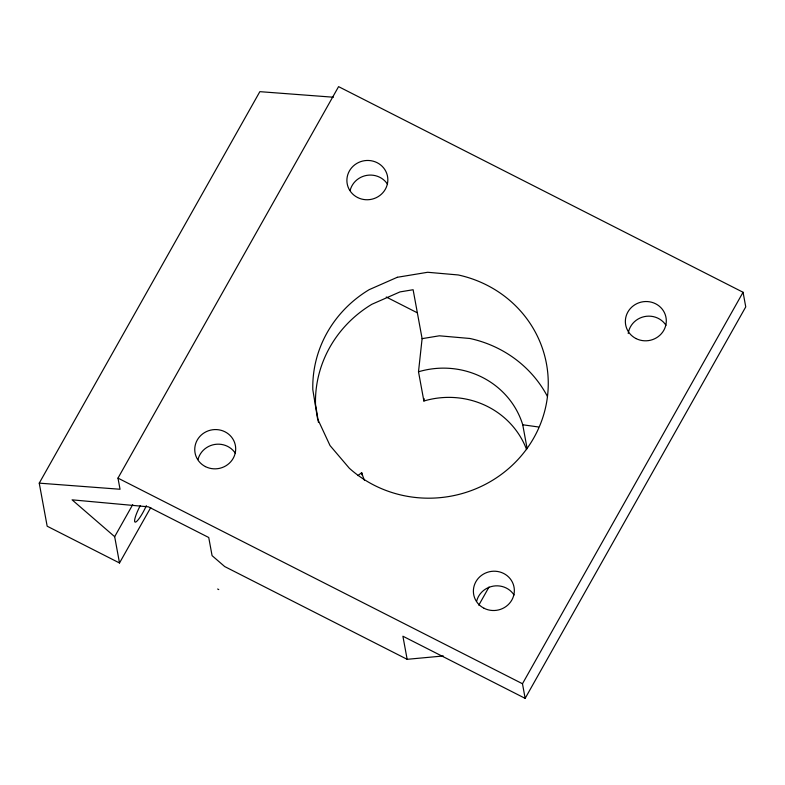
<?xml version="1.0" encoding="UTF-8"?>
<svg xmlns="http://www.w3.org/2000/svg" width="785" height="785" viewBox="0 0 785 785"><rect width="100%" height="100%" fill="white"/><g stroke="black" fill="none" stroke-linecap="round" stroke-linejoin="round"><path stroke-width="1.18" d="M526.617 449.599A84.074 80.462 -10.4 0 0 423.88 401.017L418.503 371.776L422.104 338.649L413.116 289.734L399.977 291.912L371.874 304.276A117.907 112.834 -10.4 0 0 315.501 404.324L318.474 422.507M423.88 401.017L424.135 398.652M150.769 507.512L119.506 562.982L47.169 526.205L39.25 483.148L259.845 91.659L333.389 97.222M39.25 483.148L120.036 489.251L117.985 478.114L338.58 86.635L743.061 292.265L745.75 306.886L525.155 698.365L402.901 636.213L407.15 659.312L443.319 655.966M119.506 562.982L114.669 536.675L132.704 504.667M478.781 605.186L488.996 587.062M525.155 698.365L522.476 683.745L743.061 292.265M357.931 475.592L361.659 472.668A84.074 80.462 -10.4 0 0 364.485 480.351M422.104 338.649L439.335 335.803L469.901 338.482A117.907 112.834 -10.4 0 1 547.479 396.533M418.503 371.776A84.074 80.462 -10.4 0 1 522.741 424.773L538.343 426.962M386.249 297.015L417.365 312.832M117.985 478.114L522.476 683.745M407.15 659.312L224.706 566.564L212.078 555.643L208.741 537.509L148.404 506.835L72.092 499.839L114.669 536.675M217.641 589.015L218.76 589.584M522.741 424.773L527.039 448.156M361.659 472.668L362.091 475.003M146.353 505.648A15.376 2.777 -63.1 0 1 135.275 522.143A15.376 2.777 -63.1 0 1 140.221 505.736M628.216 333.497A20.508 19.625 -10.4 0 1 644.299 316.63A20.508 19.625 -10.4 0 1 665.994 325.294M476.652 601.163A20.508 19.625 -10.4 0 1 493.392 586.11A20.508 19.625 -10.4 0 1 514.038 594.981M198.006 459.5A20.508 19.625 -10.4 0 1 214.737 444.457A20.508 19.625 -10.4 0 1 235.382 453.328M350.149 190.402A20.508 19.625 -10.4 0 1 366.889 175.359A20.508 19.625 -10.4 0 1 387.535 184.23M397.288 277.291L369.195 289.655A117.907 112.834 -10.4 0 0 312.813 389.703L317.572 418.778L330.024 445.556L349.315 468.223A117.907 112.834 -10.4 0 0 533.888 437.745A117.907 112.834 -10.4 0 0 458.224 274.956L427.658 272.277L397.288 277.291M484.06 608.267A20.508 19.625 -10.4 0 0 514.342 590.075A20.508 19.625 -10.4 0 0 483.197 574.247A20.508 19.625 -10.4 0 0 484.06 608.267M636.027 338.57A20.508 19.625 -10.4 0 0 666.298 320.388A20.508 19.625 -10.4 0 0 635.163 304.56A20.508 19.625 -10.4 0 0 636.027 338.57M205.415 466.604A20.508 19.625 -10.4 0 0 235.686 448.421A20.508 19.625 -10.4 0 0 204.551 432.594A20.508 19.625 -10.4 0 0 205.415 466.604M357.558 197.506A20.508 19.625 -10.4 0 0 387.839 179.323A20.508 19.625 -10.4 0 0 356.694 163.496A20.508 19.625 -10.4 0 0 357.558 197.506"/></g></svg>
